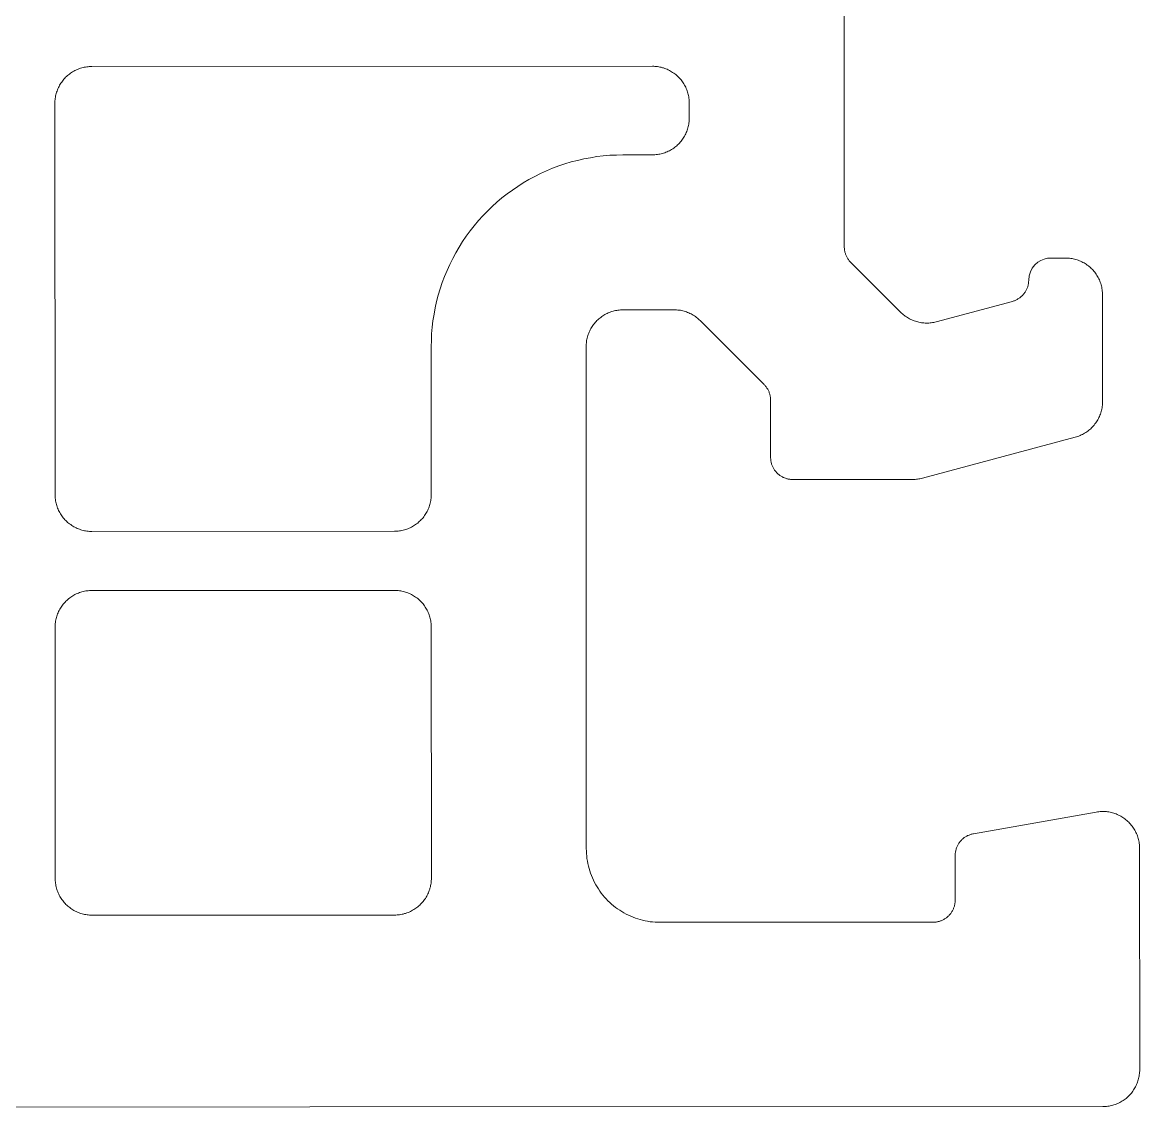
# Model space of a CAD drawing. Header units: metres. Extents: x 19 to 230, y -653 to -519.
# Drawn here: x 31.10753 to 31.12268, y -530.00139 to -529.9867 of the extents above; entities that cross this region are included whole.
import ezdxf

# ---------------------------------------------------------------- set-up
doc = ezdxf.new("R2010")
doc.units = ezdxf.units.M
doc.header["$LTSCALE"] = 0.0125
doc.layers.add('05Fenster', color=171, linetype='Continuous', lineweight=15)
doc.layers.add('Fenster2', color=161, linetype='Continuous', lineweight=5)

# ---------------------------------------------------------------- blocks, each defined once
blk = doc.blocks.new('ElementFe seite')
at = {"layer": 'Fenster2', "flags": 128}
for points in [[(20.3, 187.7), (63.3, 187.7)], [(63.3, 187.7), (63.317, 187.7), (63.334, 187.699), (63.351, 187.697), (63.368, 187.695), (63.385, 187.693), (63.402, 187.69), (63.418, 187.686), (63.435, 187.681), (63.451, 187.677), (63.467, 187.671), (63.483, 187.665), (63.499, 187.659), (63.515, 187.652), (63.53, 187.644), (63.545, 187.636), (63.56, 187.627), (63.574, 187.618), (63.588, 187.608), (63.602, 187.598), (63.616, 187.588), (63.629, 187.577), (63.641, 187.565), (63.654, 187.554), (63.665, 187.541), (63.677, 187.529), (63.688, 187.516), (63.698, 187.502), (63.708, 187.488), (63.718, 187.474), (63.727, 187.46), (63.736, 187.445), (63.744, 187.43), (63.752, 187.415), (63.759, 187.399), (63.765, 187.383), (63.771, 187.367), (63.777, 187.351), (63.781, 187.335), (63.786, 187.318), (63.79, 187.302), (63.793, 187.285), (63.795, 187.268), (63.797, 187.251), (63.799, 187.234), (63.8, 187.217), (63.8, 187.2)], [(63.8, 187.2), (63.8, 184.2)], [(49.6, 185.1), (49.583, 185.1), (49.566, 185.099), (49.549, 185.097), (49.532, 185.095), (49.515, 185.093), (49.498, 185.09), (49.482, 185.086), (49.465, 185.081), (49.449, 185.077), (49.433, 185.071), (49.417, 185.065), (49.401, 185.059), (49.385, 185.052), (49.37, 185.044), (49.355, 185.036), (49.34, 185.027), (49.326, 185.018), (49.312, 185.008), (49.298, 184.998), (49.284, 184.988), (49.271, 184.977), (49.259, 184.965), (49.246, 184.954), (49.235, 184.941), (49.223, 184.929), (49.212, 184.916), (49.202, 184.902), (49.192, 184.888), (49.182, 184.874), (49.173, 184.86), (49.164, 184.845), (49.156, 184.83), (49.148, 184.815), (49.141, 184.799), (49.135, 184.783), (49.129, 184.767), (49.123, 184.751), (49.119, 184.735), (49.114, 184.718), (49.11, 184.702), (49.107, 184.685), (49.105, 184.668), (49.103, 184.651), (49.101, 184.634), (49.1, 184.617), (49.1, 184.6)], [(53.7, 185.1), (49.6, 185.1)], [(54.2, 184.6), (54.2, 184.617), (54.199, 184.634), (54.197, 184.651), (54.195, 184.668), (54.193, 184.685), (54.19, 184.702), (54.186, 184.718), (54.181, 184.735), (54.177, 184.751), (54.171, 184.767), (54.165, 184.783), (54.159, 184.799), (54.152, 184.815), (54.144, 184.83), (54.136, 184.845), (54.127, 184.86), (54.118, 184.874), (54.108, 184.888), (54.098, 184.902), (54.088, 184.916), (54.077, 184.929), (54.065, 184.941), (54.054, 184.954), (54.041, 184.965), (54.029, 184.977), (54.016, 184.988), (54.002, 184.998), (53.988, 185.008), (53.974, 185.018), (53.96, 185.027), (53.945, 185.036), (53.93, 185.044), (53.915, 185.052), (53.899, 185.059), (53.883, 185.065), (53.867, 185.071), (53.851, 185.077), (53.835, 185.081), (53.818, 185.086), (53.802, 185.09), (53.785, 185.093), (53.768, 185.095), (53.751, 185.097), (53.734, 185.099), (53.717, 185.1), (53.7, 185.1)], [(57.3, 185.2), (57.266, 185.199), (57.232, 185.198), (57.198, 185.195), (57.164, 185.191), (57.13, 185.185), (57.097, 185.179), (57.063, 185.172), (57.03, 185.163), (56.997, 185.153), (56.965, 185.142), (56.933, 185.13), (56.902, 185.117), (56.871, 185.103), (56.84, 185.088), (56.81, 185.072), (56.78, 185.054), (56.752, 185.036), (56.723, 185.017), (56.696, 184.997), (56.669, 184.976), (56.643, 184.954), (56.617, 184.931), (56.593, 184.907), (56.569, 184.883), (56.546, 184.857), (56.524, 184.831), (56.503, 184.804), (56.483, 184.777), (56.464, 184.748), (56.446, 184.72), (56.428, 184.69), (56.412, 184.66), (56.397, 184.629), (56.383, 184.598), (56.37, 184.567), (56.358, 184.535), (56.347, 184.503), (56.337, 184.47), (56.328, 184.437), (56.321, 184.403), (56.315, 184.37), (56.309, 184.336), (56.305, 184.302), (56.302, 184.268), (56.301, 184.234), (56.3, 184.2)], [(61, 185.2), (57.3, 185.2)], [(61.3, 184.9), (61.3, 184.91), (61.299, 184.92), (61.298, 184.931), (61.297, 184.941), (61.296, 184.951), (61.294, 184.961), (61.291, 184.971), (61.289, 184.981), (61.286, 184.991), (61.283, 185), (61.279, 185.01), (61.275, 185.02), (61.271, 185.029), (61.266, 185.038), (61.262, 185.047), (61.256, 185.056), (61.251, 185.065), (61.245, 185.073), (61.239, 185.081), (61.233, 185.089), (61.226, 185.097), (61.219, 185.105), (61.212, 185.112), (61.205, 185.119), (61.197, 185.126), (61.189, 185.133), (61.181, 185.139), (61.173, 185.145), (61.165, 185.151), (61.156, 185.156), (61.147, 185.161), (61.138, 185.166), (61.129, 185.171), (61.12, 185.175), (61.11, 185.179), (61.1, 185.183), (61.091, 185.186), (61.081, 185.189), (61.071, 185.191), (61.061, 185.194), (61.051, 185.196), (61.041, 185.197), (61.031, 185.198), (61.02, 185.199), (61.01, 185.2), (61, 185.2)], [(61.3, 184.297), (61.3, 184.9)], [(49.1, 184.6), (49.1, 181.2)], [(54.2, 181.2), (54.2, 184.6)], [(56.3, 184.2), (56.3, 177.4)], [(61.548, 184.001), (61.538, 184.003), (61.527, 184.006), (61.517, 184.008), (61.507, 184.011), (61.497, 184.015), (61.488, 184.019), (61.478, 184.023), (61.468, 184.027), (61.459, 184.032), (61.45, 184.037), (61.441, 184.042), (61.432, 184.048), (61.424, 184.054), (61.415, 184.06), (61.407, 184.067), (61.399, 184.074), (61.392, 184.081), (61.384, 184.088), (61.377, 184.096), (61.37, 184.104), (61.364, 184.112), (61.357, 184.12), (61.351, 184.129), (61.346, 184.138), (61.34, 184.147), (61.335, 184.156), (61.33, 184.165), (61.326, 184.175), (61.322, 184.184), (61.318, 184.194), (61.315, 184.204), (61.312, 184.214), (61.309, 184.224), (61.307, 184.234), (61.305, 184.245), (61.303, 184.255), (61.302, 184.265), (61.301, 184.276), (61.3, 184.286), (61.3, 184.297)], [(63.8, 184.2), (63.8, 184.183), (63.799, 184.166), (63.797, 184.149), (63.795, 184.132), (63.793, 184.115), (63.789, 184.098), (63.786, 184.081), (63.781, 184.065), (63.776, 184.048), (63.771, 184.032), (63.765, 184.016), (63.758, 184), (63.751, 183.985), (63.744, 183.97), (63.736, 183.954), (63.727, 183.94), (63.718, 183.925), (63.708, 183.911), (63.698, 183.897), (63.687, 183.884), (63.676, 183.871), (63.665, 183.858), (63.653, 183.846), (63.641, 183.834), (63.628, 183.823), (63.615, 183.812), (63.601, 183.801), (63.587, 183.791), (63.573, 183.781), (63.559, 183.772), (63.544, 183.764), (63.529, 183.756), (63.514, 183.748), (63.498, 183.741), (63.482, 183.734), (63.466, 183.728), (63.45, 183.723), (63.434, 183.718), (63.417, 183.714), (63.4, 183.71), (63.383, 183.707), (63.367, 183.704), (63.35, 183.702), (63.332, 183.701), (63.315, 183.7), (63.298, 183.7), (63.281, 183.7), (63.264, 183.701), (63.247, 183.703), (63.23, 183.705), (63.213, 183.708)], [(63.213, 183.708), (61.548, 184.001)], [(49.1, 181.2), (49.1, 181.183), (49.101, 181.166), (49.103, 181.149), (49.105, 181.132), (49.107, 181.115), (49.11, 181.098), (49.114, 181.082), (49.119, 181.065), (49.123, 181.049), (49.129, 181.033), (49.135, 181.017), (49.141, 181.001), (49.148, 180.985), (49.156, 180.97), (49.164, 180.955), (49.173, 180.94), (49.182, 180.926), (49.192, 180.912), (49.202, 180.898), (49.212, 180.884), (49.223, 180.871), (49.235, 180.859), (49.246, 180.846), (49.259, 180.835), (49.271, 180.823), (49.284, 180.812), (49.298, 180.802), (49.312, 180.792), (49.326, 180.782), (49.34, 180.773), (49.355, 180.764), (49.37, 180.756), (49.385, 180.748), (49.401, 180.741), (49.417, 180.735), (49.433, 180.729), (49.449, 180.723), (49.465, 180.719), (49.482, 180.714), (49.498, 180.71), (49.515, 180.707), (49.532, 180.705), (49.549, 180.703), (49.566, 180.701), (49.583, 180.7), (49.6, 180.7)], [(53.7, 180.7), (53.717, 180.7), (53.734, 180.701), (53.751, 180.703), (53.768, 180.705), (53.785, 180.707), (53.802, 180.71), (53.818, 180.714), (53.835, 180.719), (53.851, 180.723), (53.867, 180.729), (53.883, 180.735), (53.899, 180.741), (53.915, 180.748), (53.93, 180.756), (53.945, 180.764), (53.96, 180.773), (53.974, 180.782), (53.988, 180.792), (54.002, 180.802), (54.016, 180.812), (54.029, 180.823), (54.041, 180.835), (54.054, 180.846), (54.065, 180.859), (54.077, 180.871), (54.088, 180.884), (54.098, 180.898), (54.108, 180.912), (54.118, 180.926), (54.127, 180.94), (54.136, 180.955), (54.144, 180.97), (54.152, 180.985), (54.159, 181.001), (54.165, 181.017), (54.171, 181.033), (54.177, 181.049), (54.181, 181.065), (54.186, 181.082), (54.19, 181.098), (54.193, 181.115), (54.195, 181.132), (54.197, 181.149), (54.199, 181.166), (54.2, 181.183), (54.2, 181.2)], [(49.6, 180.7), (53.7, 180.7)], [(49.6, 179.9), (49.583, 179.9), (49.566, 179.899), (49.549, 179.897), (49.532, 179.895), (49.515, 179.893), (49.498, 179.89), (49.482, 179.886), (49.465, 179.881), (49.449, 179.877), (49.433, 179.871), (49.417, 179.865), (49.401, 179.859), (49.385, 179.852), (49.37, 179.844), (49.355, 179.836), (49.34, 179.827), (49.326, 179.818), (49.312, 179.808), (49.298, 179.798), (49.284, 179.788), (49.271, 179.777), (49.259, 179.765), (49.246, 179.754), (49.235, 179.741), (49.223, 179.729), (49.212, 179.716), (49.202, 179.702), (49.192, 179.688), (49.182, 179.674), (49.173, 179.66), (49.164, 179.645), (49.156, 179.63), (49.148, 179.615), (49.141, 179.599), (49.135, 179.583), (49.129, 179.567), (49.123, 179.551), (49.119, 179.535), (49.114, 179.518), (49.11, 179.502), (49.107, 179.485), (49.105, 179.468), (49.103, 179.451), (49.101, 179.434), (49.1, 179.417), (49.1, 179.4)], [(53.7, 179.9), (49.6, 179.9)], [(54.2, 179.4), (54.2, 179.417), (54.199, 179.434), (54.197, 179.451), (54.195, 179.468), (54.193, 179.485), (54.19, 179.502), (54.186, 179.518), (54.181, 179.535), (54.177, 179.551), (54.171, 179.567), (54.165, 179.583), (54.159, 179.599), (54.152, 179.615), (54.144, 179.63), (54.136, 179.645), (54.127, 179.66), (54.118, 179.674), (54.108, 179.688), (54.098, 179.702), (54.088, 179.716), (54.077, 179.729), (54.065, 179.741), (54.054, 179.754), (54.041, 179.765), (54.029, 179.777), (54.016, 179.788), (54.002, 179.798), (53.988, 179.808), (53.974, 179.818), (53.96, 179.827), (53.945, 179.836), (53.93, 179.844), (53.915, 179.852), (53.899, 179.859), (53.883, 179.865), (53.867, 179.871), (53.851, 179.877), (53.835, 179.881), (53.818, 179.886), (53.802, 179.89), (53.785, 179.893), (53.768, 179.895), (53.751, 179.897), (53.734, 179.899), (53.717, 179.9), (53.7, 179.9)], [(49.1, 179.4), (49.1, 174.1)], [(54.2, 177.4), (54.2, 179.4)], [(58.8, 178.9), (58.8, 178.91), (58.801, 178.92), (58.802, 178.931), (58.803, 178.941), (58.804, 178.951), (58.806, 178.961), (58.809, 178.971), (58.811, 178.981), (58.814, 178.991), (58.817, 179), (58.821, 179.01), (58.825, 179.02), (58.829, 179.029), (58.834, 179.038), (58.839, 179.047), (58.844, 179.056), (58.849, 179.065), (58.855, 179.073), (58.861, 179.081), (58.867, 179.089), (58.874, 179.097), (58.881, 179.105), (58.888, 179.112), (58.895, 179.119), (58.903, 179.126), (58.911, 179.133), (58.919, 179.139), (58.927, 179.145), (58.935, 179.151), (58.944, 179.156), (58.953, 179.161), (58.962, 179.166), (58.971, 179.171), (58.98, 179.175), (58.99, 179.179), (59, 179.183), (59.009, 179.186), (59.019, 179.189), (59.029, 179.191), (59.039, 179.194), (59.049, 179.196), (59.059, 179.197), (59.069, 179.198), (59.08, 179.199), (59.09, 179.2), (59.1, 179.2)], [(59.1, 179.2), (60.728, 179.2)], [(60.728, 179.2), (60.744, 179.2), (60.761, 179.199), (60.777, 179.198), (60.793, 179.196), (60.809, 179.193), (60.825, 179.19), (60.841, 179.187), (60.857, 179.183)], [(60.857, 179.183), (62.929, 178.628)], [(58.8, 178.124), (58.8, 178.9)], [(62.929, 178.628), (62.946, 178.623), (62.962, 178.618), (62.979, 178.612), (62.995, 178.605), (63.01, 178.598), (63.026, 178.591), (63.041, 178.583), (63.056, 178.574), (63.071, 178.565), (63.085, 178.556), (63.099, 178.545), (63.113, 178.535), (63.126, 178.524), (63.139, 178.513), (63.151, 178.501), (63.163, 178.488), (63.175, 178.476), (63.186, 178.463), (63.197, 178.449), (63.207, 178.435), (63.217, 178.421), (63.226, 178.407), (63.235, 178.392), (63.243, 178.377), (63.251, 178.361), (63.258, 178.346), (63.265, 178.33), (63.271, 178.314), (63.276, 178.297), (63.281, 178.281), (63.286, 178.264), (63.289, 178.247), (63.293, 178.23), (63.295, 178.213), (63.297, 178.196), (63.299, 178.179), (63.3, 178.162), (63.3, 178.145)], [(58.712, 177.912), (58.719, 177.92), (58.726, 177.927), (58.733, 177.935), (58.739, 177.943), (58.745, 177.951), (58.751, 177.96), (58.756, 177.968), (58.761, 177.977), (58.766, 177.986), (58.771, 177.995), (58.775, 178.005), (58.779, 178.014), (58.783, 178.024), (58.786, 178.034), (58.789, 178.043), (58.791, 178.053), (58.794, 178.063), (58.796, 178.073), (58.797, 178.083), (58.798, 178.094), (58.799, 178.104), (58.8, 178.114), (58.8, 178.124)], [(63.3, 178.145), (63.3, 176.7)], [(57.846, 177.046), (58.712, 177.912)], [(56.8, 174.8), (56.711, 174.802), (56.623, 174.806), (56.534, 174.814), (56.446, 174.824), (56.358, 174.838), (56.271, 174.854), (56.184, 174.874), (56.099, 174.896), (56.013, 174.922), (55.929, 174.95), (55.846, 174.981), (55.764, 175.015), (55.683, 175.052), (55.604, 175.091), (55.526, 175.134), (55.449, 175.179), (55.374, 175.226), (55.301, 175.276), (55.229, 175.328), (55.159, 175.383), (55.091, 175.44), (55.025, 175.5), (54.962, 175.562), (54.9, 175.625), (54.84, 175.691), (54.783, 175.759), (54.728, 175.829), (54.676, 175.901), (54.626, 175.974), (54.579, 176.049), (54.534, 176.126), (54.492, 176.204), (54.452, 176.283), (54.415, 176.364), (54.381, 176.446), (54.35, 176.529), (54.322, 176.613), (54.296, 176.699), (54.274, 176.784), (54.254, 176.871), (54.238, 176.958), (54.224, 177.046), (54.214, 177.134), (54.206, 177.223), (54.202, 177.311), (54.2, 177.4)], [(56.3, 177.4), (56.3, 177.383), (56.301, 177.366), (56.303, 177.349), (56.305, 177.332), (56.307, 177.315), (56.31, 177.298), (56.314, 177.282), (56.319, 177.265), (56.323, 177.249), (56.329, 177.233), (56.335, 177.217), (56.341, 177.201), (56.348, 177.185), (56.356, 177.17), (56.364, 177.155), (56.373, 177.14), (56.382, 177.126), (56.392, 177.112), (56.402, 177.098), (56.412, 177.084), (56.423, 177.071), (56.435, 177.059), (56.446, 177.046), (56.459, 177.035), (56.471, 177.023), (56.484, 177.012), (56.498, 177.002), (56.512, 176.992), (56.526, 176.982), (56.54, 176.973), (56.555, 176.964), (56.57, 176.956), (56.585, 176.948), (56.601, 176.941), (56.617, 176.935), (56.633, 176.929), (56.649, 176.923), (56.665, 176.919), (56.682, 176.914), (56.698, 176.91), (56.715, 176.907), (56.732, 176.905), (56.749, 176.903), (56.766, 176.901), (56.783, 176.9), (56.8, 176.9)], [(61.046, 177.064), (61.029, 177.068), (61.013, 177.071), (60.996, 177.074), (60.979, 177.077), (60.963, 177.079), (60.946, 177.08), (60.929, 177.081), (60.912, 177.081), (60.895, 177.08), (60.878, 177.079), (60.861, 177.078), (60.845, 177.076), (60.828, 177.073), (60.811, 177.07), (60.795, 177.066), (60.779, 177.061), (60.763, 177.056), (60.747, 177.051), (60.731, 177.045), (60.715, 177.038), (60.7, 177.031), (60.685, 177.024), (60.67, 177.016), (60.655, 177.007), (60.641, 176.998), (60.627, 176.989), (60.614, 176.979), (60.6, 176.968), (60.587, 176.957), (60.575, 176.946), (60.563, 176.934)], [(62.078, 176.787), (61.046, 177.064)], [(56.8, 176.9), (57.493, 176.9)], [(57.493, 176.9), (57.51, 176.9), (57.527, 176.901), (57.544, 176.903), (57.561, 176.905), (57.578, 176.907), (57.595, 176.91), (57.611, 176.914), (57.628, 176.919), (57.644, 176.923), (57.66, 176.929), (57.676, 176.935), (57.692, 176.941), (57.708, 176.948), (57.723, 176.956), (57.738, 176.964), (57.753, 176.973), (57.767, 176.982), (57.781, 176.992), (57.795, 177.002), (57.808, 177.012), (57.821, 177.023), (57.834, 177.035), (57.846, 177.046)], [(60.563, 176.934), (59.888, 176.259)], [(62.3, 176.499), (62.3, 176.509), (62.299, 176.519), (62.298, 176.53), (62.297, 176.54), (62.296, 176.55), (62.294, 176.56), (62.291, 176.57), (62.289, 176.58), (62.286, 176.59), (62.282, 176.6), (62.279, 176.609), (62.275, 176.619), (62.27, 176.628), (62.266, 176.637), (62.261, 176.646), (62.255, 176.655), (62.25, 176.664), (62.244, 176.672), (62.238, 176.681), (62.231, 176.689), (62.225, 176.696), (62.218, 176.704), (62.21, 176.711), (62.203, 176.718), (62.195, 176.725), (62.187, 176.732), (62.179, 176.738), (62.171, 176.744), (62.162, 176.75), (62.153, 176.755), (62.144, 176.76), (62.135, 176.765), (62.126, 176.77), (62.117, 176.774), (62.107, 176.778), (62.097, 176.781), (62.088, 176.784), (62.078, 176.787)], [(63.3, 176.7), (63.3, 176.683), (63.299, 176.665), (63.297, 176.648), (63.295, 176.63), (63.292, 176.613), (63.289, 176.596), (63.285, 176.579), (63.281, 176.562), (63.276, 176.545), (63.27, 176.529), (63.264, 176.513), (63.257, 176.497), (63.249, 176.481), (63.241, 176.465), (63.233, 176.45), (63.224, 176.435), (63.215, 176.42), (63.205, 176.406), (63.194, 176.392), (63.183, 176.379), (63.172, 176.365), (63.16, 176.353), (63.147, 176.34), (63.135, 176.328), (63.121, 176.317), (63.108, 176.306), (63.094, 176.295), (63.08, 176.285), (63.065, 176.276), (63.05, 176.267), (63.035, 176.259), (63.019, 176.251), (63.003, 176.243), (62.987, 176.236), (62.971, 176.23), (62.955, 176.224), (62.938, 176.219), (62.921, 176.215), (62.904, 176.211), (62.887, 176.208), (62.87, 176.205), (62.852, 176.203), (62.835, 176.201), (62.817, 176.2), (62.8, 176.2)], [(62.306, 176.442), (62.3, 176.499)], [(62.322, 176.388), (62.306, 176.442)], [(62.348, 176.338), (62.322, 176.388)], [(62.383, 176.294), (62.348, 176.338)], [(62.425, 176.256), (62.383, 176.294)], [(59.888, 176.259), (59.881, 176.252), (59.874, 176.244), (59.867, 176.237), (59.861, 176.229), (59.855, 176.22), (59.849, 176.212), (59.844, 176.203), (59.839, 176.194), (59.834, 176.185), (59.829, 176.176), (59.825, 176.167), (59.821, 176.157), (59.817, 176.148), (59.814, 176.138), (59.811, 176.128), (59.809, 176.118), (59.806, 176.108), (59.804, 176.098), (59.803, 176.088), (59.802, 176.078), (59.801, 176.068), (59.8, 176.058), (59.8, 176.047)], [(62.465, 176.232), (62.425, 176.256)], [(62.508, 176.214), (62.465, 176.232)], [(62.553, 176.204), (62.508, 176.214)], [(62.6, 176.2), (62.553, 176.204)], [(62.8, 176.2), (62.6, 176.2)], [(59.8, 176.047), (59.8, 147.2)], [(57.2, 174.8), (56.8, 174.8)], [(57.7, 174.3), (57.7, 174.317), (57.699, 174.334), (57.697, 174.351), (57.695, 174.368), (57.693, 174.385), (57.69, 174.402), (57.686, 174.418), (57.681, 174.435), (57.677, 174.451), (57.671, 174.467), (57.665, 174.483), (57.659, 174.499), (57.652, 174.515), (57.644, 174.53), (57.636, 174.545), (57.627, 174.56), (57.618, 174.574), (57.608, 174.588), (57.598, 174.602), (57.588, 174.616), (57.577, 174.629), (57.565, 174.641), (57.554, 174.654), (57.541, 174.665), (57.529, 174.677), (57.516, 174.688), (57.502, 174.698), (57.488, 174.708), (57.474, 174.718), (57.46, 174.727), (57.445, 174.736), (57.43, 174.744), (57.415, 174.752), (57.399, 174.759), (57.383, 174.765), (57.367, 174.771), (57.351, 174.777), (57.335, 174.781), (57.318, 174.786), (57.302, 174.79), (57.285, 174.793), (57.268, 174.795), (57.251, 174.797), (57.234, 174.799), (57.217, 174.8), (57.2, 174.8)], [(57.7, 174.1), (57.7, 174.3)], [(49.1, 174.1), (49.1, 174.083), (49.101, 174.066), (49.103, 174.049), (49.105, 174.032), (49.107, 174.015), (49.11, 173.998), (49.114, 173.982), (49.119, 173.965), (49.123, 173.949), (49.129, 173.933), (49.135, 173.917), (49.141, 173.901), (49.148, 173.885), (49.156, 173.87), (49.164, 173.855), (49.173, 173.84), (49.182, 173.826), (49.192, 173.812), (49.202, 173.798), (49.212, 173.784), (49.223, 173.771), (49.235, 173.759), (49.246, 173.746), (49.259, 173.735), (49.271, 173.723), (49.284, 173.712), (49.298, 173.702), (49.312, 173.692), (49.326, 173.682), (49.34, 173.673), (49.355, 173.664), (49.37, 173.656), (49.385, 173.648), (49.401, 173.641), (49.417, 173.635), (49.433, 173.629), (49.449, 173.623), (49.465, 173.619), (49.482, 173.614), (49.498, 173.61), (49.515, 173.607), (49.532, 173.605), (49.549, 173.603), (49.566, 173.601), (49.583, 173.6), (49.6, 173.6)], [(57.2, 173.6), (57.217, 173.6), (57.234, 173.601), (57.251, 173.603), (57.268, 173.605), (57.285, 173.607), (57.302, 173.61), (57.318, 173.614), (57.335, 173.619), (57.351, 173.623), (57.367, 173.629), (57.383, 173.635), (57.399, 173.641), (57.415, 173.648), (57.43, 173.656), (57.445, 173.664), (57.46, 173.673), (57.474, 173.682), (57.488, 173.692), (57.502, 173.702), (57.516, 173.712), (57.529, 173.723), (57.541, 173.735), (57.554, 173.746), (57.565, 173.759), (57.577, 173.771), (57.588, 173.784), (57.598, 173.798), (57.608, 173.812), (57.618, 173.826), (57.627, 173.84), (57.636, 173.855), (57.644, 173.87), (57.652, 173.885), (57.659, 173.901), (57.665, 173.917), (57.671, 173.933), (57.677, 173.949), (57.681, 173.965), (57.686, 173.982), (57.69, 173.998), (57.693, 174.015), (57.695, 174.032), (57.697, 174.049), (57.699, 174.066), (57.7, 174.083), (57.7, 174.1)], [(49.6, 173.6), (57.2, 173.6)]]:
    blk.add_lwpolyline(points, dxfattribs=at)

msp = doc.modelspace()

# ---------------------------------------------------------------- block references
at = {"layer": '05Fenster', "xscale": -0.001, "yscale": 0.0009999999999999998, "zscale": 0.001, "rotation": 180.0199990807646}
msp.add_blockref('ElementFe seite', (31.058813, -529.813717), dxfattribs=at)

doc.saveas('drawing.dxf')
